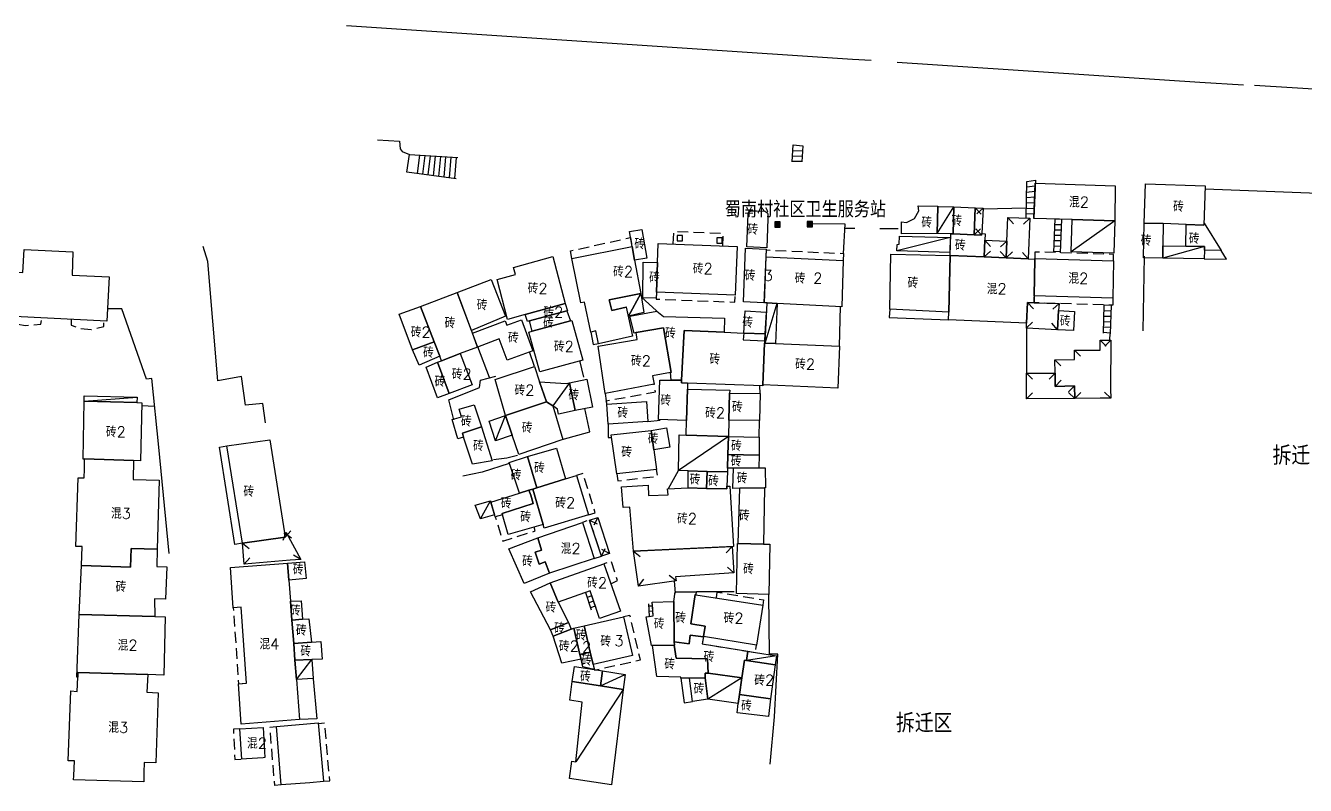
# Model space of a CAD drawing. Header units: millimetres. Extents: x 0 to 1209, y 0 to 1054.
# Drawn here: x 430.8 to 668.9, y 21.4 to 162.8 of the extents above; entities that cross this region are included whole.
import ezdxf

# ---------------------------------------------------------------- set-up
doc = ezdxf.new("R2010")
doc.units = ezdxf.units.MM
doc.linetypes.add('X5', pattern=[3, 2, -1])
doc.layers.add('JMD', color=6, linetype='Continuous')
doc.styles.add('HZ', font='rs.shx', dxfattribs={"width": 0.8, "bigfont": 'hztxt.shx'})
doc.linetypes.add('443', pattern='A,9.4,[169,AAA.SHX,S=1,R=0,X=0,Y=0.15],0.6', length=10)
doc.linetypes.add('444', pattern='A,4.5,[145,AAA.SHX,S=1,R=0,X=0,Y=1],4.5,-0.5,[146,AAA.SHX,S=1,R=0,X=0,Y=0],-0.5', length=10)

# ---------------------------------------------------------------- blocks, each defined once
blk = doc.blocks.new('gc291')
blk.add_lwpolyline([(-0.5, -0.5), (0.5, -0.5), (0.5, 0.5), (-0.5, 0.5), (-0.5, -0.5)])
blk = doc.blocks.new('*U1')
at = {"linetype": 'Continuous'}
for points in [[(0, 0), (0.5, 0.5), (-0.5, 0.5)], [(0, 0), (-0.5, 0.5), (-0.5, -0.5)], [(0, 0), (-0.5, -0.5), (0.5, -0.5)], [(0, 0), (0.5, -0.5), (0.5, 0.5)]]:
    blk.add_solid(points, dxfattribs=at)
blk = doc.blocks.new('gc002')
blk.add_lwpolyline([(-0.5, -0.5), (0.5, -0.5), (0.5, 0.5), (-0.5, 0.5), (-0.5, -0.5)])
at = {"linetype": 'Continuous'}
blk.add_blockref('*U1', (0, 0), dxfattribs=at)

msp = doc.modelspace()

# ---------------------------------------------------------------- linework, layer by layer
at = {"layer": 'JMD', "color": 6, "linetype": '443', "flags": 128}
for points in [[(490.49, 162.8), (584.59, 156.56), (588.06, 156.34)], [(592.89, 156.02), (649.23, 152.3), (657.36, 151.8)], [(659.37, 151.73), (696.4, 149.41)], [(496.21, 141.52), (500.31, 141.28), (500.47, 139.88), (500.8, 139.39), (502.2, 138.82)], [(692.28, 130.75), (650.22, 132.34)], [(616.94, 128.81), (608.9, 128.65)], [(585.03, 125.05), (583.19, 125.01)], [(593.11, 124.95), (589.71, 124.97)], [(475.38, 88.88), (474.89, 92.49), (471.69, 92.16), (470.95, 97.49), (466.53, 96.67), (464.64, 118.89), (463.82, 121.68)], [(638.87, 119.91), (638.63, 106.01)], [(548.13, 109.7), (545.35, 112.23)], [(457.46, 64.55), (455.55, 84.36), (454.24, 97.13), (453.23, 96.99), (448.7, 110.08), (445.99, 110.07)], [(582.21, 103.11), (582.39, 110.52)], [(616.99, 106.58), (616.95, 98.11)], [(632.51, 104.37), (632.53, 105.45)], [(517.09, 97.33), (514.89, 102.99)], [(525.44, 99.37), (524.5, 102.06)], [(534.64, 97.37), (533.9, 100.47)], [(510.45, 89.44), (509.53, 93.17), (515.21, 95.43), (515.41, 96.82), (518.26, 97.58)], [(567.4, 94.3), (567.38, 95.76)], [(538.74, 93.02), (538.93, 92.35)], [(454.77, 91.93), (452.4, 92.02)], [(530.62, 85.79), (535.73, 87.21), (534.79, 91.55)], [(539.14, 88.61), (539.13, 86.14), (539.71, 86.12)], [(546.51, 89.09), (548.85, 89.38)], [(567.26, 86.18), (567.31, 89.28)], [(520.72, 81.3), (515.74, 79.72), (512.11, 78.95)], [(517.83, 82.02), (520.27, 82.37), (522.26, 82.88)], [(550.4, 76.62), (552.21, 79.99)], [(551.43, 59.45), (551.62, 57.17)], [(562.62, 57.4), (555.61, 57.4)], [(570.09, 34.13), (570.74, 45.8), (569.16, 45.84), (569.03, 56.93)], [(484.25, 41.25), (484.93, 33.78)], [(484.93, 33.78), (481.74, 33.64)], [(569.27, 25.32), (570.09, 34.13)]]:
    msp.add_lwpolyline(points, dxfattribs=at)
at = {"layer": 'JMD', "color": 6, "linetype": 'Continuous', "flags": 128}
for points in [[(573.4, 137.47), (573.54, 140.58)], [(573.54, 140.58), (575.35, 140.44)], [(501.7, 135.54), (502.2, 138.82)], [(502.2, 138.82), (511.17, 138.25)], [(503.69, 135.27), (504.13, 138.69)], [(504.68, 135.14), (505.1, 138.63)], [(505.67, 135.01), (506.07, 138.57)], [(506.66, 134.87), (507.04, 138.51)], [(507.65, 134.74), (508.01, 138.45)], [(508.64, 134.61), (508.97, 138.39)], [(509.63, 134.47), (509.94, 138.33)], [(510.63, 134.34), (510.91, 138.27)], [(573.45, 138.58), (575.23, 138.52)], [(573.5, 139.58), (575.29, 139.48)], [(575.35, 140.44), (575.16, 137.44)], [(573.41, 137.58), (575.17, 137.56)], [(510.89, 134.31), (501.7, 135.54)], [(616.91, 126.97), (617.02, 133.79)], [(617.02, 133.79), (618.63, 134.03)], [(618.63, 134.03), (618.33, 126.98)], [(616.99, 131.79), (618.54, 131.96)], [(617, 132.79), (618.59, 132.99)], [(608.65, 124.11), (608.63, 123.81), (607.27, 123.89), (607.46, 128.9), (608.91, 128.82), (608.65, 124.11)], [(607.46, 128.9), (608.54, 127.72)], [(608.91, 128.82), (607.72, 127.76)], [(616.94, 128.79), (618.41, 128.85)], [(616.95, 129.79), (618.45, 129.89)], [(616.97, 130.79), (618.5, 130.92)], [(617.29, 119.41), (613.18, 119.59), (613.31, 122.7), (613.49, 127.08), (617.61, 126.95), (617.29, 119.41)], [(613.49, 127.08), (614.58, 125.9)], [(617.61, 126.95), (616.44, 125.86)], [(616.92, 127.79), (618.36, 127.82)], [(622.08, 120.55), (622.29, 126.81)], [(622.29, 126.81), (623.47, 126.78)], [(623.47, 126.78), (623.22, 120.52)], [(607.27, 123.89), (608.45, 124.97)], [(608.63, 123.81), (607.57, 125)], [(622.22, 124.81), (623.39, 124.78)], [(622.25, 125.81), (623.43, 125.78)], [(613.31, 122.7), (613.18, 119.59), (609.08, 119.76), (609.21, 122.87), (613.31, 122.7)], [(609.21, 122.87), (610.3, 121.69)], [(613.31, 122.7), (612.13, 121.62)], [(622.12, 121.81), (623.27, 121.78)], [(622.15, 122.81), (623.31, 122.78)], [(622.19, 123.81), (623.35, 123.78)], [(609.08, 119.76), (610.26, 120.84)], [(613.18, 119.59), (612.1, 120.76)], [(613.18, 119.59), (614.36, 120.68)], [(617.29, 119.41), (616.21, 120.6)], [(622.09, 120.82), (623.24, 120.78)], [(618.41, 111.23), (623.03, 111.09), (622.96, 109.8), (622.76, 106.2), (616.99, 106.51), (616.98, 107.45), (617.19, 111.27), (618.41, 111.23)], [(617.19, 111.27), (618.27, 110.09)], [(623.03, 111.09), (621.85, 110.01)], [(631.3, 105.57), (631.43, 110.81)], [(631.43, 110.81), (632.76, 110.78)], [(631.43, 109.74), (632.71, 109.75)], [(632.76, 110.78), (632.53, 105.45)], [(616.93, 106.52), (618.12, 107.59)], [(622.76, 106.2), (621.69, 107.39)], [(631.37, 107.74), (632.63, 107.69)], [(631.4, 108.74), (632.67, 108.72)], [(631.31, 105.74), (632.54, 105.63)], [(631.34, 106.74), (632.58, 106.66)], [(625.95, 93.38), (625.93, 95.78), (622.34, 95.65), (622.29, 98.14), (622.24, 100.59), (625.93, 100.68), (625.91, 102.4), (630.68, 102.4), (630.68, 104.28), (632.67, 104.28), (632.61, 95.16), (632.66, 93.48), (630.66, 93.44), (625.95, 93.38)], [(625.91, 102.4), (627.05, 101.27)], [(630.68, 104.28), (631.82, 103.15)], [(632.67, 104.28), (631.54, 103.16)], [(622.24, 100.59), (623.39, 99.49)], [(625.95, 93.38), (616.98, 93.32), (616.95, 98.11), (622.29, 98.14), (622.34, 95.65), (625.93, 95.78), (625.95, 93.38)], [(616.95, 98.11), (618.08, 96.98)], [(622.29, 98.14), (621.17, 96.99)], [(622.34, 95.65), (623.44, 96.81)], [(625.93, 95.78), (624.82, 94.62)], [(616.98, 93.32), (618.1, 94.46)], [(625.95, 93.38), (624.81, 94.5)], [(625.95, 93.38), (627.07, 94.52)], [(632.66, 93.48), (631.5, 94.58)], [(539.43, 64.57), (537.9, 64.07), (535.68, 70.78), (537.21, 71.28), (539.43, 64.57)], [(535.68, 70.78), (537.11, 70.06)], [(537.21, 71.28), (536.5, 69.85)], [(471.1, 66.48), (479.06, 67.57), (478.93, 68.37), (479.27, 68.46), (482, 63.46), (479.99, 63.29), (471.45, 62.55), (471.1, 66.48)], [(479.27, 68.46), (478.63, 66.99)], [(478.93, 68.37), (480.26, 67.49)], [(479.06, 67.57), (480.1, 68.79)], [(471.1, 66.48), (472.35, 65.48)], [(537.9, 64.07), (538.61, 65.5)], [(539.43, 64.57), (538, 65.29)], [(543.86, 64.99), (562.19, 65.85), (562.54, 60.93), (551.7, 60.19), (551.8, 59.49), (544.82, 58.46), (543.86, 64.99)], [(543.86, 64.99), (545.1, 63.98)], [(562.19, 65.85), (561.13, 64.65)], [(471.45, 62.55), (472.47, 63.77)], [(482, 63.46), (480.59, 64.22)], [(562.54, 60.93), (561.34, 61.98)], [(544.82, 58.46), (545.78, 59.75)], [(551.8, 59.49), (550.52, 60.45)], [(535.81, 57.6), (534.92, 57.29)], [(534.92, 57.29), (536.01, 54.05)], [(536.89, 54.36), (535.81, 57.6)], [(536.13, 56.66), (535.24, 56.34)], [(536.45, 55.71), (535.56, 55.39)], [(546.68, 55.21), (546.75, 52.84)], [(546.69, 54.84), (547.39, 54.84)], [(547.5, 52.95), (547.37, 55.19)], [(536.76, 54.76), (535.88, 54.44)], [(546.72, 53.84), (547.44, 53.9)], [(546.75, 52.84), (547.5, 52.95)]]:
    msp.add_lwpolyline(points, dxfattribs=at)
for points in [[(633.39, 126.48), (625.46, 126.72), (618.33, 126.93), (618.61, 133.45), (633.49, 133.01)], [(650, 125.69), (646.71, 125.8), (642.42, 125.94), (638.85, 126.06), (639.1, 133.38), (650.25, 133.01)], [(600.51, 129.11), (600.37, 124.09), (593.73, 124.04), (593.73, 126.25), (594.68, 126.13), (596.14, 126.88), (596.93, 128.31), (596.84, 129.24), (600.51, 129.21)], [(603.45, 129.05), (603.36, 124.04), (602.88, 124.04), (600.37, 124.09), (600.51, 129.11)], [(607.46, 128.9), (607.27, 123.89), (603.36, 124.04), (603.45, 129.05)], [(568.83, 126.82), (568.69, 121.43), (564.92, 121.64), (565.21, 127.68), (565.28, 127.96), (565.37, 128.12), (565.54, 128.24), (565.99, 128.35), (566.76, 128.35), (568.28, 128.25), (568.49, 128.15), (568.65, 128.04), (568.78, 127.89), (568.85, 127.69), (568.85, 127.37)], [(633.39, 126.48), (633.21, 120.47), (625.31, 120.7), (625.46, 126.72)], [(544.05, 119.12), (543.6, 121.7), (543.11, 124.46), (545.4, 124.84), (546.33, 119.49)], [(609.21, 122.87), (609.08, 119.76), (602.8, 120.03), (602.88, 124.04), (603.36, 124.04), (607.27, 123.89), (608.63, 123.81), (608.65, 124.11), (609.26, 124.07)], [(642.42, 125.94), (642.35, 121.84), (642.32, 119.54), (638.75, 119.6), (638.85, 126.06)], [(650.08, 120.99), (650.09, 121.72), (646.64, 121.77), (646.71, 125.8), (650, 125.69), (650.05, 126.04), (653.21, 120.94)], [(544.05, 119.12), (545.24, 112.93), (539.31, 111.79), (539.82, 109.79), (542.5, 110.39), (543.7, 105.02), (537.36, 103.58), (536.85, 105.97), (535.94, 105.77), (534.76, 111.36), (534.06, 111.21), (532.42, 119.44), (543.6, 121.7)], [(548.13, 113.19), (548.34, 118.74), (548.48, 122.27), (563.12, 121.69), (562.76, 112.63)], [(602.8, 123.38), (602.72, 120.6), (592.86, 120.87), (592.92, 122.08), (593.31, 122.1), (593.33, 123.64)], [(646.64, 121.77), (650.09, 121.72), (650.08, 120.99), (650.05, 119.42), (642.32, 119.54), (642.35, 121.84)], [(439.57, 120.71), (439.42, 116.37), (446.32, 116.02), (445.86, 107.77), (406.59, 109.75), (407, 118), (430.27, 116.82), (430.49, 121.16)], [(531.18, 111.11), (523.74, 109.02), (520.44, 108.1), (518.47, 115.52), (521.91, 116.48), (521.56, 117.8), (528.86, 119.85)], [(568.52, 121.19), (568.12, 111.19), (564.3, 111.41), (564.69, 121.4)], [(570.58, 111.1), (568.71, 111.2), (568.26, 111.23), (568.56, 119.74), (582.9, 119.09), (582.62, 110.46)], [(602.8, 120.03), (602.52, 109.47), (591.54, 110.01), (591.77, 120.27)], [(609.08, 119.76), (613.18, 119.59), (617.29, 119.41), (618.53, 119.36), (618.43, 112.53), (618.41, 111.23), (617.19, 111.27), (616.98, 107.45), (602.48, 108.07), (602.52, 109.47), (602.8, 120.03)], [(618.43, 112.53), (618.53, 119.36), (618.53, 119.46), (633.15, 119.01), (633.04, 112.08)], [(548.34, 118.74), (548.13, 113.19), (548.09, 112.07), (545.57, 112.11), (545.68, 118.78)], [(511.05, 113.12), (517.36, 115.52), (520.07, 108.71), (513.73, 106.04)], [(511.05, 113.12), (514.87, 102.98), (511.63, 101.75), (508.15, 100.44), (507.84, 101.25), (506.78, 103.97), (504.22, 110.54), (511.04, 113.13)], [(542.91, 108.74), (542.56, 110.4), (542.5, 110.39), (539.82, 109.79), (539.31, 111.79), (545.24, 112.93)], [(542.91, 108.74), (545.24, 112.93), (545.79, 109.4)], [(506.78, 103.97), (502.74, 102.47), (500.28, 109.07), (504.22, 110.54)], [(531.48, 109.7), (524.52, 107.85), (524.13, 107.75), (523.74, 109.02), (531.18, 111.11), (531.56, 109.72)], [(532.16, 107.85), (525.03, 105.91), (524.52, 107.85), (531.48, 109.7)], [(560.73, 105.73), (553.3, 106.03), (552.81, 96.82), (550.88, 96.84), (550.76, 98.24), (550.86, 98.26), (549.44, 106.58), (544.34, 105.68), (544, 105.59), (543.2, 108.71), (548.19, 109.67), (549.46, 108.65), (560.78, 108.34)], [(564.37, 105.58), (564.65, 109.73), (568.56, 109.47), (568.29, 105.44)], [(570.58, 111.1), (570.26, 103.62), (568.39, 103.7), (568.71, 111.2)], [(622.76, 106.2), (622.96, 109.8), (625.93, 109.61), (625.73, 106.03)], [(514.87, 102.98), (513.9, 105.59), (519.99, 107.87), (520.31, 107.02), (523, 108.03), (525.14, 102.3), (520.38, 100.52), (518.9, 104.48)], [(525.03, 105.91), (532.16, 107.85), (532.4, 107.92), (534.41, 100.52), (526.42, 98.34), (524.4, 105.74)], [(550.76, 98.24), (547.43, 97.64), (547.7, 96.04), (538.6, 94.33), (537.29, 103.11), (544.56, 104.4), (544.34, 105.68), (549.44, 106.58), (550.86, 98.26)], [(560.73, 105.73), (564.37, 105.58), (564.27, 104.29), (568.24, 104.13), (568.22, 103.71), (567.9, 95.92), (567.9, 95.75), (553.89, 96.26), (552.79, 96.3), (552.81, 96.82), (553.3, 106.03)], [(507.84, 101.25), (503.98, 99.61), (502.74, 102.47), (506.78, 103.97)], [(568.39, 103.7), (570.26, 103.62), (582.21, 103.11), (581.9, 95.32), (567.9, 95.92), (568.22, 103.71)], [(509.58, 94.35), (507.42, 93.53), (505.31, 99.25), (507.38, 100.15)], [(509.58, 94.35), (507.38, 100.15), (508.15, 100.44), (511.63, 101.75), (513.82, 95.96)], [(526.4, 96.51), (527.65, 92.75), (520.06, 90.21), (518.1, 96.92), (525.44, 99.37)], [(531.93, 96.29), (532.99, 91.14), (529.92, 90.46), (529.72, 91.41), (528.85, 92.02), (527.65, 92.75), (526.4, 96.51), (531.34, 96.17)], [(532.99, 91.14), (531.93, 96.29), (535.18, 97.01), (536.25, 91.81)], [(552.81, 96.82), (552.79, 96.3), (553.89, 96.26), (553.93, 95.16), (553.75, 89.32), (548.52, 89.48), (548.75, 96.84), (550.88, 96.84)], [(451.47, 92.65), (452.41, 92.62), (452.14, 81.82), (450.83, 81.86), (441.75, 82.16), (441.75, 82.09), (441.45, 82.1), (441.64, 92.93)], [(451.47, 92.65), (441.64, 92.93), (441.66, 93.89), (451.51, 93.62)], [(561.75, 94.42), (561.6, 89.37), (561.52, 86.35), (553.67, 86.57), (553.75, 89.32), (553.93, 95.16), (561.76, 94.94)], [(561.6, 89.37), (561.75, 94.42), (567.4, 94.3), (567.31, 89.28)], [(515.61, 88.13), (512.02, 86.94), (512.25, 86.22), (511.2, 85.89), (510.12, 89.48), (511.87, 90), (511.46, 91.39), (514.2, 92.23)], [(528.85, 92.02), (530.71, 85.75), (522.55, 82.95), (521.3, 86.57), (520.06, 90.21), (527.65, 92.75)], [(546.51, 89.09), (539.14, 88.61), (538.93, 92.35), (546.3, 92.84)], [(512.25, 86.22), (512.02, 86.94), (515.61, 88.13), (517.59, 81.78), (513.89, 81.21)], [(521.3, 86.57), (518.2, 85.55), (517, 89.2), (520.06, 90.21)], [(547.65, 83.86), (548.16, 80.21), (540.74, 79.37), (539.73, 86.63), (547.15, 87.47)], [(547.65, 83.86), (547.15, 87.47), (550.01, 87.93), (550.6, 84.33)], [(553.67, 86.57), (561.52, 86.35), (561.42, 82.98), (561.35, 80.41), (561.33, 79.73), (557.55, 79.84), (554.01, 79.94), (552.21, 79.99), (552.33, 86.61)], [(567.22, 82.88), (561.42, 82.98), (561.52, 86.35), (567.26, 86.18)], [(478.93, 68.37), (479.06, 67.57), (471.1, 66.48), (468.23, 84.62), (476.19, 85.71)], [(531.23, 78.45), (525.87, 76.78), (524.17, 82.6), (529.55, 84.17)], [(450.83, 81.86), (450.79, 78.33), (455.63, 78.21), (455.22, 65.37), (450.4, 65.51), (450.3, 62.04), (441.14, 62.3), (441.26, 65.83), (440.09, 65.87), (440.56, 78.66), (441.69, 78.63), (441.72, 80.24), (441.75, 82.09), (441.75, 82.16)], [(525.87, 76.78), (525.13, 76.55), (524.41, 76.32), (522.64, 75.77), (520.75, 81.46), (524.17, 82.6)], [(567.22, 82.88), (567.18, 80.48), (562.48, 80.42), (561.35, 80.41), (561.42, 82.98)], [(527.03, 69.93), (525.14, 76.52), (525.13, 76.55), (525.87, 76.78), (531.23, 78.45), (533.24, 79.07), (535.51, 71.74), (527.22, 69.25)], [(557.55, 79.84), (557.46, 76.67), (554.04, 76.77), (554.01, 79.94)], [(561.33, 79.73), (561.25, 77.08), (561.24, 76.57), (557.46, 76.67), (557.55, 79.84)], [(568.25, 76.75), (563.65, 76.69), (562.37, 76.67), (562.48, 80.42), (567.18, 80.48), (568.37, 80.5), (568.42, 76.75)], [(519.52, 71.76), (518.14, 71.4), (517.35, 74.13), (522.64, 75.77), (524.41, 76.32), (524.76, 75.38), (525.21, 73.83), (519.45, 72)], [(527.03, 69.93), (520.56, 68.08), (519.52, 71.76), (519.45, 72), (525.21, 73.83), (524.76, 75.38), (524.41, 76.32), (525.14, 76.52)], [(554.04, 76.77), (557.46, 76.67), (561.24, 76.57), (561.25, 77.08), (561.78, 77.1), (562.48, 65.87), (543.86, 64.99), (543.16, 73.18), (541.96, 73.11), (541.65, 76.98), (546.57, 77.26), (546.67, 75.32), (550.3, 75.5), (550.16, 76.61)], [(568.04, 66.32), (563.34, 66.44), (563.65, 76.69), (568.25, 76.75)], [(517.35, 74.13), (518.02, 71.78), (515.43, 71.03), (514.39, 73.53), (517.28, 74.36)], [(528.24, 60.87), (527.46, 63.03), (526.3, 62.57), (525.59, 64.83), (526.75, 65.2), (526.09, 67.48), (534.36, 70.32), (536.57, 63.63)], [(528.24, 60.87), (523.51, 58.97), (520.7, 65.45), (526.09, 67.48), (526.75, 65.2), (525.59, 64.83), (526.3, 62.57), (527.46, 63.03)], [(455.22, 65.37), (455.17, 62.14), (457.03, 62.08), (456.8, 56.06), (454.75, 56.12), (454.81, 52.82), (440.76, 53.22), (441.14, 62.3), (450.3, 62.04), (450.4, 65.51)], [(563.34, 66.44), (568.04, 66.32), (569.21, 66.29), (569.03, 56.93), (563.01, 57.08), (563.19, 66.44)], [(479.72, 59.61), (480.03, 55.68), (480.3, 52.17), (480.64, 47.81), (480.88, 44.73), (481.16, 41.1), (481.73, 33.65), (470.89, 32.81), (470.38, 40.3), (471.87, 40.41), (470.9, 54.54), (469.41, 54.44), (468.89, 61.92), (479.48, 62.74)], [(479.72, 59.61), (479.48, 62.74), (482.67, 63.02), (482.94, 59.89)], [(529.87, 55.49), (528.39, 59.1), (538.37, 62.6), (541.45, 53.83), (537.53, 52.46), (535.81, 57.6)], [(529.87, 55.49), (531.8, 51.72), (528.44, 50.37), (524.69, 57.43), (528.39, 59.1)], [(555.49, 56.89), (555.35, 56.91), (554.53, 51.45), (557.17, 51), (556.88, 49.11), (556.89, 49.1), (556.88, 49.02), (554.4, 49.34), (554.2, 47.76), (551.46, 48.12), (551.35, 55.6), (551.6, 57.42), (555.54, 57.44)], [(482.31, 52.32), (480.3, 52.17), (480.03, 55.68), (482.04, 55.75)], [(551.46, 48.12), (551.47, 47.48), (551.44, 47.48), (547.43, 47.44), (547.23, 47.44), (546.22, 52.77), (547.5, 52.95), (547.35, 55.47), (551.35, 55.6)], [(555.49, 56.89), (567.92, 54.94), (566.76, 47.51), (556.89, 49.1), (556.88, 49.11), (557.17, 51), (554.53, 51.45), (555.35, 56.91)], [(440.76, 53.22), (454.81, 52.82), (456.76, 52.77), (456.5, 41.94), (453.52, 42.02), (440.5, 42.39), (440.46, 41.56), (440.32, 41.55), (440.71, 53.22)], [(483.97, 48.07), (480.64, 47.81), (480.3, 52.17), (482.31, 52.32), (483.47, 52.41)], [(536.34, 43.87), (535.81, 46.16), (534.66, 51.09), (542.02, 52.77), (543.7, 45.55)], [(532.29, 50.5), (528.93, 49.15), (528.44, 50.37), (531.8, 51.72)], [(533.91, 45.73), (534.11, 44.86), (530.54, 44.14), (528.93, 49.15), (532.29, 50.5), (532.77, 50.65)], [(535.81, 46.16), (533.91, 45.73), (532.77, 50.65), (534.66, 51.09)], [(484.04, 44.83), (480.88, 44.73), (480.64, 47.81), (483.97, 48.07), (485.69, 48.2), (485.93, 44.88)], [(556.88, 49.02), (556.66, 47.72), (565.14, 46.35), (564.87, 44.65), (564.49, 44.71), (564.03, 41.42), (557.73, 42.31), (557.61, 44.98), (551.81, 45.08), (551.44, 47.48), (551.47, 47.48), (551.46, 48.12), (554.2, 47.76), (554.4, 49.34)], [(536.34, 43.87), (536.56, 42.94), (534.43, 43.49), (534.11, 44.86), (533.91, 45.73), (535.81, 46.16)], [(557.73, 42.31), (557.19, 42.27), (557.2, 41.43), (554.29, 41.37), (552.69, 41.34), (552.66, 41.55), (548.21, 41.69), (547.43, 47.44), (551.44, 47.48), (551.81, 45.08), (557.61, 44.98)], [(570.23, 43.85), (564.87, 44.65), (565.14, 46.35), (566.54, 46.12), (570.48, 45.53)], [(481.16, 41.1), (480.88, 44.73), (484.04, 44.83), (484.25, 41.28)], [(536.56, 42.94), (538.11, 42.7), (537.72, 39.91), (532.47, 40.71), (532.86, 43.5)], [(564.87, 44.65), (570.23, 43.85), (569.34, 37.5), (563.59, 38.31), (564.03, 41.42), (564.49, 44.71)], [(453.52, 42.02), (453.34, 38.73), (455.43, 38.63), (455.02, 25.62), (452.83, 25.68), (452.79, 23.78), (452.77, 22.38), (452.76, 22.08), (439.68, 22.45), (439.72, 23.19), (439.85, 25.96), (438.7, 25.99), (439.17, 38.97), (440.34, 38.89), (440.46, 41.56), (440.5, 42.39)], [(537.72, 39.91), (541.92, 39.27), (539.78, 21.47), (531.93, 22.66), (532.39, 25.91), (533.12, 25.81), (534.32, 36.89), (532, 37.24), (532.47, 40.71)], [(541.92, 39.27), (537.72, 39.91), (538.11, 42.7), (542.31, 42.06)], [(557.69, 37.44), (554.85, 36.99), (554.29, 41.37), (557.2, 41.43)], [(564.03, 41.42), (563.59, 38.31), (563.35, 36.64), (557.69, 37.44), (557.2, 41.43), (557.19, 42.27), (557.73, 42.31)], [(569.34, 37.5), (568.95, 34.22), (563.15, 34.9), (563.35, 36.64), (563.59, 38.31)], [(474.97, 26.54), (471.89, 26.35), (470.99, 26.29), (470.64, 31.92), (474.99, 32.19), (475.25, 26.56)], [(486.16, 22.18), (486.17, 22.09), (483.64, 21.9), (478.3, 21.49), (477.42, 32.37), (485.22, 33.04)]]:
    msp.add_lwpolyline(points, close=True, dxfattribs=at)
at = {"layer": 'JMD', "color": 6}
for points in [[(600.37, 124.09), (603.45, 129.05)], [(633.39, 126.48), (625.31, 120.7)], [(602.8, 123.38), (592.86, 120.87)], [(650.09, 121.72), (642.32, 119.54)], [(650.05, 119.42), (654.2, 119.35), (653.21, 120.94)], [(542.91, 108.74), (545.24, 112.93)], [(568.39, 103.7), (570.59, 111.12)], [(591.54, 110.01), (591.43, 108.48), (602.48, 108.07), (602.52, 109.47)], [(535.94, 105.77), (536.39, 103.44), (537.35, 103.65)], [(564.37, 105.58), (568.29, 105.44), (568.24, 104.13)], [(531.93, 96.29), (528.85, 92.02)], [(441.64, 92.93), (451.51, 93.62)], [(518.2, 85.55), (520.06, 90.21)], [(561.52, 86.35), (552.21, 79.99)], [(471.1, 66.48), (469.72, 66.25), (466.86, 84.37), (468.23, 84.62)], [(515.43, 71.03), (517.28, 74.36)], [(570.48, 45.53), (564.87, 44.65)], [(481.16, 41.1), (484.04, 44.83)], [(537.72, 39.91), (542.31, 42.06)], [(554.29, 41.37), (552.69, 41.34), (553.26, 36.74), (554.85, 36.99)], [(564.03, 41.42), (557.69, 37.44)], [(541.92, 39.27), (533.12, 25.81)]]:
    msp.add_lwpolyline(points, dxfattribs=at)
at = {"layer": 'JMD', "color": 6, "linetype": 'X5', "flags": 128}
for points in [[(551.24, 122.16), (551.41, 124.52), (560.51, 124.15), (560.43, 121.79)], [(532.42, 119.44), (532.14, 120.87), (543.31, 123.35), (543.6, 121.7)], [(568.56, 119.74), (568.6, 121.04), (582.94, 120.39), (582.9, 119.09)], [(633.15, 119.01), (633.17, 120.21), (618.55, 120.66), (618.53, 119.46)], [(548.12, 113.19), (548.07, 111.89), (562.71, 111.34), (562.76, 112.63)], [(633.04, 112.08), (633.02, 110.78), (618.41, 111.23), (618.43, 112.53)], [(427.48, 108.7), (427.42, 107.66), (427.88, 107.49), (430.74, 106.97), (433.62, 107.25), (433.77, 108.38)], [(439.26, 108.11), (439.23, 107.06), (440.63, 106.5), (442.99, 106.24), (445.31, 106.78), (445.36, 107.8)], [(538.6, 94.33), (538.8, 92.95), (547.97, 94.67), (547.7, 96.04)], [(535.51, 71.74), (536.75, 72.12), (534.48, 79.46), (533.24, 79.07)], [(540.74, 79.37), (540.92, 78.08), (548.34, 78.92), (548.16, 80.19)], [(519.52, 71.76), (518.14, 71.4), (519.55, 66.87), (525.6, 68.76), (525.37, 69.46)], [(536.57, 63.63), (537.9, 64.07), (535.68, 70.78), (534.36, 70.32)], [(539.66, 58.92), (540.89, 59.51), (539.75, 63.08), (538.37, 62.6)], [(559.28, 56.29), (559.45, 57.38), (568.08, 55.94), (567.92, 54.94)], [(470.9, 54.54), (469.41, 54.44), (470.38, 40.3), (471.87, 40.41)], [(536.34, 43.87), (536.59, 42.82), (545.14, 44.77), (543.21, 53.04), (542.02, 52.77)], [(556.89, 49.1), (556.66, 47.72), (566.54, 46.12), (566.77, 47.51)], [(470.64, 31.92), (469.44, 31.87), (469.68, 26.23), (470.99, 26.29)], [(478.3, 21.49), (477.11, 21.39), (476.23, 32.24), (477.42, 32.37)], [(486.16, 22.18), (487.35, 22.27), (486.41, 32.97), (485.24, 32.84)]]:
    msp.add_lwpolyline(points, dxfattribs=at)
at = {"layer": 'JMD', "color": 6, "linetype": '444', "flags": 128}
msp.add_lwpolyline([(582.94, 120.39), (583.25, 125.83), (576.97, 125.91)], dxfattribs=at)

# ---------------------------------------------------------------- block references
at = {"layer": 'JMD', "color": 6}
for name, p in [('gc002', (570.66, 125.8)), ('gc002', (576.69, 125.82)), ('gc291', (552.49, 123.26)), ('gc291', (559.87, 122.83))]:
    msp.add_blockref(name, p, dxfattribs=at)

# ---------------------------------------------------------------- texts
at = {"layer": 'JMD', "color": 6, "style": 'HZ'}
for s, height, p in [('混2', 2, (624.89, 128.96)), ('蜀南村社区卫生服务站', 3, (560.85, 127.09)), ('砖', 2, (644.26, 128.13)), ('砖', 2, (597.42, 125.17)), ('砖', 2, (603.03, 125.48)), ('砖', 2, (565.08, 123.87)), ('砖', 2, (638.23, 121.79)), ('砖', 2, (647.18, 122.16)), ('砖', 2, (544.02, 121.17)), ('砖', 2, (603.67, 120.93)), ('砖2', 2, (540.07, 116)), ('砖', 2, (546.78, 114.94)), ('砖2', 2, (554.9, 116.56)), ('砖', 2, (564.56, 115.3)), ('3', 2, (568.08, 115.3)), ('砖', 2, (573.85, 114.77)), ('2', 2, (577.29, 114.78)), ('混2', 2, (624.77, 114.76)), ('砖2', 2, (524.17, 112.89)), ('砖', 2, (594.85, 113.94)), ('混2', 2, (609.58, 112.81)), ('砖', 2, (514.68, 109.8)), ('砖2', 2, (527.1, 108.46)), ('砖', 2, (508.72, 106.47)), ('砖', 2, (527.03, 106.55)), ('砖', 2, (564.11, 106.56)), ('砖', 2, (623.19, 106.82)), ('砖2', 2, (502.42, 104.73)), ('砖', 2, (520.51, 103.72)), ('砖', 2, (549.75, 104.56)), ('砖', 2, (504.72, 100.95)), ('砖2', 2, (529.05, 102.08)), ('砖2', 2, (543.39, 99.4)), ('砖', 2, (558, 99.72)), ('砖2', 2, (573.94, 98.78)), ('砖', 2, (506.86, 95.57)), ('砖2', 2, (510.05, 96.93)), ('砖2', 2, (521.72, 93.93)), ('砖', 2, (531.74, 93.06)), ('砖', 2, (548.87, 92.06)), ('砖', 2, (562.18, 90.84)), ('砖', 2, (540.87, 89.72)), ('砖2', 2, (557.19, 89.72)), ('砖2', 2, (445.7, 86.19)), ('砖', 2, (511.75, 88.17)), ('砖', 2, (523.08, 86.97)), ('砖', 2, (514.01, 83.61)), ('砖', 2, (546.53, 84.92)), ('砖', 2, (562, 83.59)), ('砖', 2, (541.59, 82.42)), ('拆迁区', 3.5, (662.76, 81.03)), ('砖', 2, (525.35, 79.5)), ('砖', 2, (561.95, 80.73)), ('砖', 2, (521, 78.17)), ('砖', 2, (554.31, 77.33)), ('砖', 2, (557.76, 77.08)), ('砖', 2, (563.06, 77.58)), ('砖', 2, (471.29, 75.09)), ('砖', 2, (519.18, 72.91)), ('砖2', 2, (529.3, 72.99)), ('混3', 2, (446.65, 71.02)), ('砖', 2, (522.79, 70.38)), ('砖2', 2, (551.97, 70.03)), ('砖', 2, (563.48, 70.63)), ('砖', 2, (523.15, 62.12)), ('混2', 2, (530.32, 64.48)), ('砖', 2, (480.48, 60.56)), ('砖', 2, (564.26, 60.68)), ('砖', 2, (447.51, 57.36)), ('砖2', 2, (535.25, 58.11)), ('砖', 2, (479.95, 52.96)), ('砖', 2, (527.5, 53.53)), ('砖', 2, (547.64, 50.49)), ('砖', 2, (551.64, 51.58)), ('砖2', 2, (560.63, 51.51)), ('砖', 2, (481.06, 49.27)), ('砖', 2, (529.1, 49.66)), ('砖', 2, (533.11, 48.34)), ('混2', 2, (447.89, 46.47)), ('混4', 2, (474.27, 46.71)), ('砖2', 2, (529.98, 46.29)), ('2', 2, (534.28, 46.15)), ('砖', 2, (537.69, 47.22)), ('3', 2, (540.3, 47.32)), ('砖', 2, (481.89, 45.39)), ('砖', 2, (534.15, 43.7)), ('砖', 2, (556.91, 44.34)), ('砖', 2, (533.94, 40.67)), ('砖', 2, (549.6, 42.97)), ('砖', 2, (555.04, 38.38)), ('砖2', 2, (566.33, 39.96)), ('砖', 2, (563.88, 35.24)), ('混3', 2, (446.15, 31.19)), ('拆迁区', 3.5, (592.69, 31.23)), ('混2', 2, (471.95, 28.24))]:
    msp.add_text(s, height=height, dxfattribs=at).set_placement(p)

doc.saveas('drawing.dxf')
